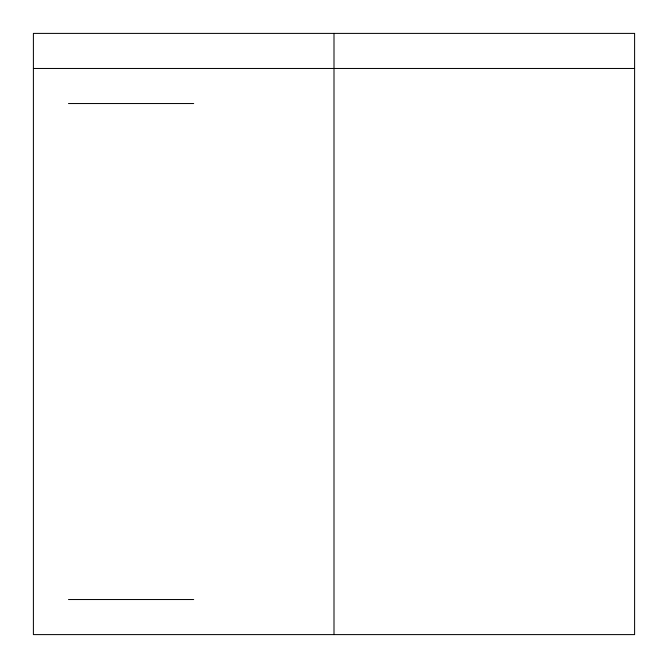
<?xml version="1.0" encoding="UTF-8"?>
<svg xmlns="http://www.w3.org/2000/svg" width="668" height="668" viewBox="0 0 668 668"><rect width="100%" height="100%" fill="white"/><g stroke="black" fill="none" stroke-linecap="round" stroke-linejoin="round"><path stroke-width="1" d="M33.4 68.47L634.6 68.47M68.47 103.54L193.687 103.54M68.47 599.53L193.687 599.53M334 33.4L334 634.6M634.6 33.4L33.4 33.4L33.4 634.6L634.6 634.6L634.6 33.4"/></g></svg>
